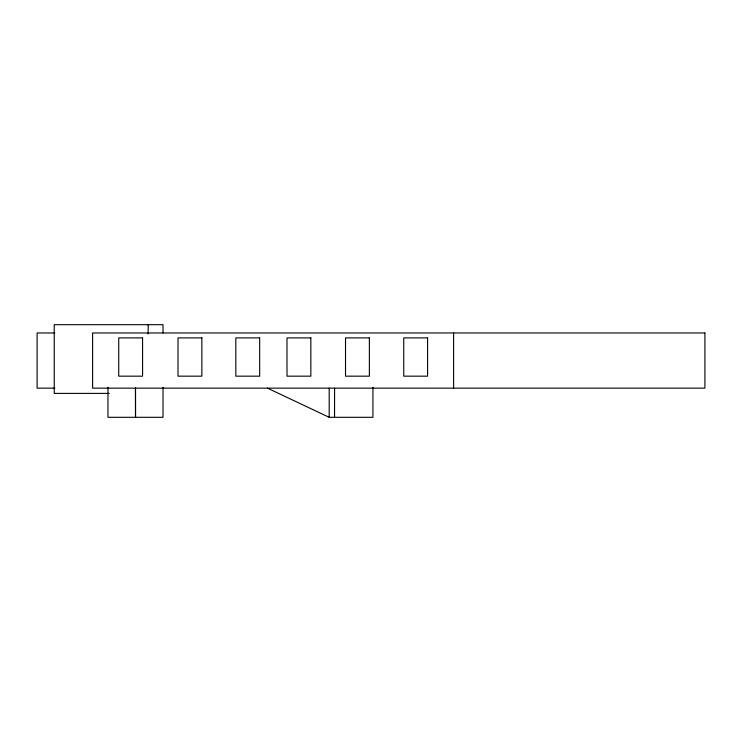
<?xml version="1.0" encoding="UTF-8"?>
<svg xmlns="http://www.w3.org/2000/svg" width="742" height="742" viewBox="0 0 742 742"><rect width="100%" height="100%" fill="white"/><g stroke="black" fill="none" stroke-linecap="round" stroke-linejoin="round"><path stroke-width="1.11" d="M54.88 332.973L37.1 332.973L37.1 388.14L54.88 388.14M109.222 393.399L54.24 393.399L54.24 324.69L163.017 324.69L163.017 332.973M267.454 388.14L329.188 417.31L372.938 417.31L372.938 387.268M453.594 332.973L453.594 388.14M334.577 388.14L334.54 417.31M329.188 388.14L329.188 417.31M163.017 387.268L163.017 417.31L107.97 417.31L107.97 387.268M148.168 324.69L148.168 333.919M704.9 332.973L92.602 332.973L92.602 388.14L704.9 388.14L704.9 332.973M142.575 337.907L118.729 337.907L118.729 376.166L142.575 376.166L142.575 337.907M201.861 337.907L178.015 337.907L178.015 376.166L201.861 376.166L201.861 337.907M259.672 337.907L235.826 337.907L235.826 376.166L259.672 376.166L259.672 337.907M310.842 337.907L286.996 337.907L286.996 376.166L310.842 376.166L310.842 337.907M369.368 337.907L345.522 337.907L345.522 376.166L369.368 376.166L369.368 337.907M427.587 337.907L403.741 337.907L403.741 376.166L427.587 376.166L427.587 337.907M135.517 417.31L135.489 388.14L135.517 417.31"/></g></svg>
